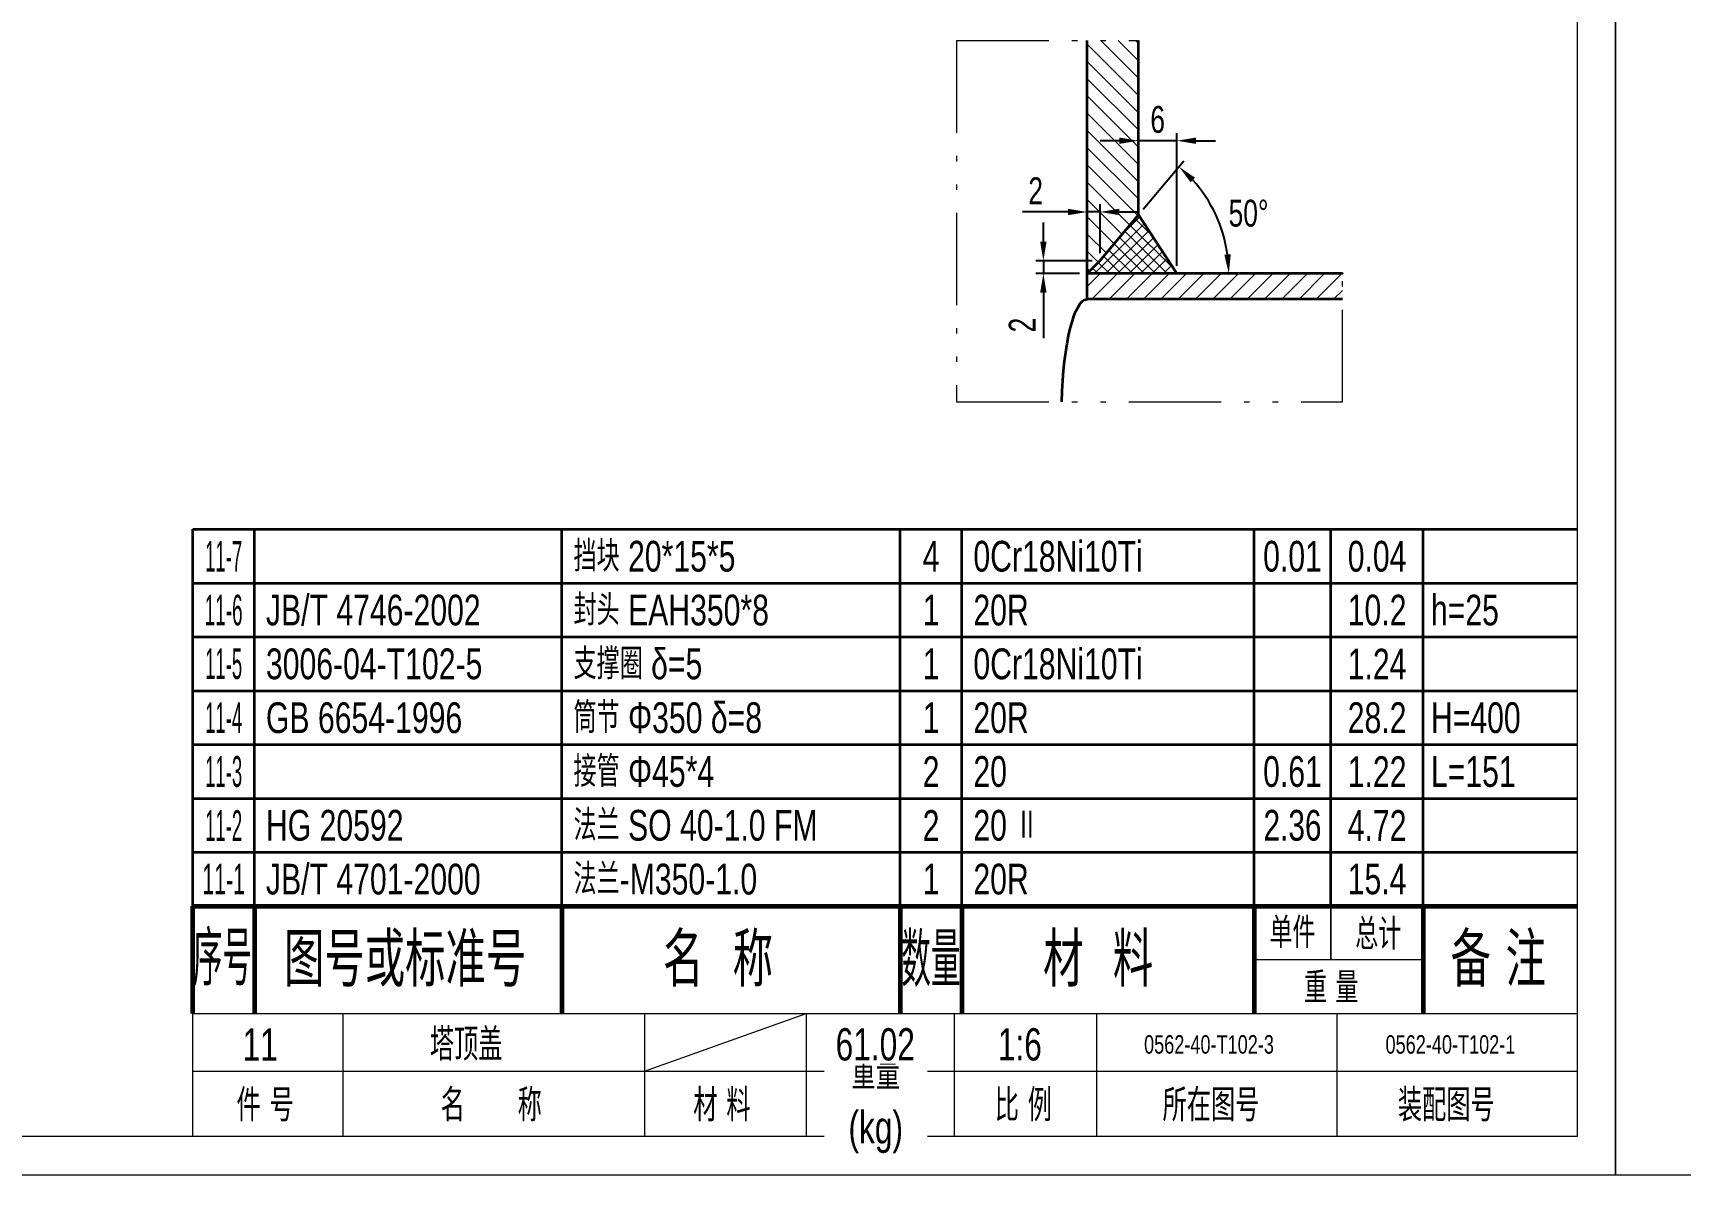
# Model space of a CAD drawing. Header units: millimetres. Extents: x -4980 to 60, y -60 to 3504.
# Drawn here: x -3695 to -2410, y -60 to 831 of the extents above; entities that cross this region are included whole.
import ezdxf
from ezdxf.enums import TextEntityAlignment as Align

# ---------------------------------------------------------------- set-up
doc = ezdxf.new("R2010")
doc.units = ezdxf.units.MM
doc.linetypes.add('ACAD_ISO12W100', pattern=[22.4, 12, -3, 0.7, -3, 0.7, -3])
for name, color, linetype, lineweight in [('中粗线', 4, 'Continuous', 35), ('双点划线', 3, 'ACAD_ISO12W100', 18), ('标注', 7, 'Continuous', 18), ('粗实线', 2, 'Continuous', 50), ('细实线', 7, 'Continuous', 18)]:
    doc.layers.add(name, color=color, linetype=linetype, lineweight=lineweight)
doc.styles.add('HGCAD', font='HGCAD.SHX', dxfattribs={"width": 0.75, "bigfont": 'HZTXT.SHX'})
doc.dimstyles.new('HGCAD$0', dxfattribs={"dimtxt": 3.5, "dimasz": 2.5, "dimexe": 1, "dimexo": 1, "dimgap": 1, "dimtad": 1, "dimdec": 1, "dimdsep": 46, "dimtxsty": 'HGCAD', "dimcen": 0, "dimadec": 1, "dimazin": 0, "dimtfac": 1, "dimtmove": 0, "dimatfit": 1, "dimfxl": 0, "dimarcsym": 0})
doc.dimstyles.new('HGCAD$2', dxfattribs={"dimtxt": 3.5, "dimasz": 2.5, "dimexe": 1, "dimexo": 1, "dimgap": 1, "dimtad": 2, "dimtih": 1, "dimdec": 1, "dimdsep": 46, "dimtxsty": 'HGCAD', "dimcen": 0, "dimadec": 0, "dimazin": 0, "dimtfac": 1, "dimtmove": 0, "dimatfit": 1, "dimfxl": 0, "dimarcsym": 0})

# ---------------------------------------------------------------- blocks, each defined once
blk = doc.blocks.new('HGCAD#HGTFTK~A2Z~HGCAD图框')
at = {"layer": '细实线', "color": 7}
blk.add_lwpolyline([(10, -10), (-410, -10), (-410, 584), (10, 584)], close=True, dxfattribs=at)
blk = doc.blocks.new('HGCAD#HGTFTK~A3H~HGCAD图框')
at = {"layer": '细实线', "color": 7}
blk.add_lwpolyline([(5, -5), (-415, -5), (-415, 292), (5, 292)], close=True, dxfattribs=at)
at = {"layer": '细实线', "color": 2}
blk.add_lwpolyline([(0, 0), (-390, 0), (-390, 287), (0, 287)], close=True, dxfattribs=at)
blk = doc.blocks.new('HGCAD#HGTFMXT~HGCAD明细表标题')
at = {"color": 4, "linetype": 'Continuous', "lineweight": 60}
for p, q in [((-180, 0), (-180, 14)), ((-180, 14), (0, 14)), ((-172, 14), (-172, 0)), ((-132, 14), (-132, 0)), ((-88, 14), (-88, 0)), ((-80, 14), (-80, 0)), ((-42, 14), (-42, 0)), ((-20, 14), (-20, 0))]:
    blk.add_line(p, q, dxfattribs=at)
at = {"layer": '标注'}
for p, q in [((-32, 14), (-32, 7)), ((-32, 7), (-32, 14)), ((-20, 7), (-42, 7))]:
    blk.add_line(p, q, dxfattribs=at)
at = {"layer": '标注', "style": 'HGCAD'}
for s, height, width, p in [('单件', 4, 0.75, (-40, 8.52)), ('序号', 7, 0.55, (-180, 3.68)), ('图号或标准号', 7, 0.75, (-168.15, 3.5)), ('名  称', 7, 0.75, (-118.87, 3.5)), ('数量', 7, 0.55, (-87.87, 3.5)), ('材  料', 7, 0.75, (-69.43, 3.5)), ('总计', 4, 0.75, (-28.85, 8.34)), ('备 注', 7, 0.75, (-16.44, 3.5)), ('重 量', 4, 0.75, (-35.51, 1.38))]:
    blk.add_text(s, height=height, dxfattribs=dict(at, width=width)).set_placement(p)
blk = doc.blocks.new('HGCAD#HGTFMXB~HGCAD明细表')
at = {"color": 4}
for p, q in [((-180, 0), (-180, 7)), ((-172, 0), (-172, 7)), ((-132, 0), (-132, 7)), ((-88, 0), (-88, 7)), ((-80, 0), (-80, 7)), ((-42, 0), (-42, 7)), ((-32, 0), (-32, 7)), ((-20, 0), (-20, 7))]:
    blk.add_line(p, q, dxfattribs=at)
at = {"color": 7, "linetype": 'Continuous', "lineweight": 35}
blk.add_line((-180, 7), (0, 7), dxfattribs=at)
at = {"color": 7, "linetype": 'Continuous', "lineweight": 35, "style": 'HGCAD', "width": 0.75, "flags": 8}
for tag, p in [('NO', (-176, 3.5)), ('NUM', (-84, 3.5)), ('ONE', (-37, 3.5)), ('ALL', (-26, 3.5))]:
    blk.add_attdef(tag, text='', height=4, dxfattribs=at).set_placement(p, align=Align.MIDDLE)
for tag, p in [('PARTNO', (-170.5, 3.5)), ('PARTNAME', (-130.5, 3.5)), ('MATERIAL', (-78.5, 3.5)), ('NOTICE', (-19, 3.5))]:
    blk.add_attdef(tag, text='', height=4, dxfattribs=at).set_placement(p, align=Align.MIDDLE_LEFT)
blk = doc.blocks.new('*D64')
at = {"color": 0, "ltscale": 6}
for p in [(-2906.4, 643.6), (-2872.2, 643.6), (-2862.2, 653.6)]:
    blk.add_point(p, dxfattribs=at)
at = {"layer": '标注', "color": 0, "lineweight": -2, "ltscale": 6}
for p, q in [((-2906.4, 668.6), (-2906.4, 683.6)), ((-2868.2, 653.6), (-2912.4, 653.6)), ((-2878.2, 643.6), (-2912.4, 643.6)), ((-2906.4, 653.6), (-2906.4, 643.6)), ((-2906.4, 628.6), (-2906.4, 593.1))]:
    blk.add_line(p, q, dxfattribs=at)
at = {"layer": '标注', "color": 0, "ltscale": 6}
for points in [[(-2908.9, 668.6), (-2903.9, 668.6), (-2906.4, 653.6)], [(-2908.9, 628.6), (-2903.9, 628.6), (-2906.4, 643.6)]]:
    blk.add_solid(points, dxfattribs=at)
at = {"layer": '标注', "color": 0, "ltscale": 6, "insert": (-2922.9, 603.4), "char_height": 21, "attachment_point": 5, "rotation": 90, "style": 'HGCAD', "bg_fill": 3, "box_fill_scale": 1.1, "bg_fill_color": 256, "bg_fill_true_color": 13158600, "bg_fill_transparency": 3532}
blk.add_mtext('2', dxfattribs=at)
blk = doc.blocks.new('*D65')
at = {"color": 0, "ltscale": 6}
for p in [(-2862.2, 691.7), (-2872.2, 643.6), (-2862.2, 653.6)]:
    blk.add_point(p, dxfattribs=at)
at = {"layer": '标注', "color": 0, "lineweight": -2, "ltscale": 6}
for p, q in [((-2872.2, 649.6), (-2872.2, 697.7)), ((-2862.2, 659.6), (-2862.2, 697.7)), ((-2887.2, 691.7), (-2922.7, 691.7)), ((-2862.2, 691.7), (-2872.2, 691.7)), ((-2847.2, 691.7), (-2832.2, 691.7))]:
    blk.add_line(p, q, dxfattribs=at)
at = {"layer": '标注', "color": 0, "ltscale": 6}
for points in [[(-2887.2, 694.2), (-2887.2, 689.2), (-2872.2, 691.7)], [(-2847.2, 694.2), (-2847.2, 689.2), (-2862.2, 691.7)]]:
    blk.add_solid(points, dxfattribs=at)
at = {"layer": '标注', "color": 0, "ltscale": 6, "insert": (-2912.4, 708.2), "char_height": 21, "attachment_point": 5, "style": 'HGCAD', "bg_fill": 3, "box_fill_scale": 1.1, "bg_fill_color": 256, "bg_fill_true_color": 13158600, "bg_fill_transparency": 3397}
blk.add_mtext('2', dxfattribs=at)
blk = doc.blocks.new('*D66')
at = {"color": 0, "ltscale": 6}
for p in [(-2779.6, 703.5), (-2832.2, 689.3), (-2872.2, 643.6), (-2862.2, 653.6), (-2673.1, 643.6)]:
    blk.add_point(p, dxfattribs=at)
at = {"layer": '标注', "color": 0, "lineweight": -2, "ltscale": 6}
blk.add_line((-2828.4, 693.9), (-2796.7, 731.6), dxfattribs=at)
blk.add_arc((-2870.6, 643.6), 108.9, 7.8955, 42.1045, dxfattribs=at)
at = {"layer": '标注', "color": 0, "ltscale": 6}
for points in [[(-2791.5, 714.8), (-2788, 718.4), (-2800.6, 727)], [(-2760.2, 658.7), (-2765.2, 658.4), (-2761.7, 643.6)]]:
    blk.add_solid(points, dxfattribs=at)
at = {"layer": '标注', "color": 0, "ltscale": 6, "insert": (-2746.3, 690.6), "char_height": 21, "attachment_point": 5, "style": 'HGCAD', "bg_fill": 3, "box_fill_scale": 1.1, "bg_fill_color": 256, "bg_fill_true_color": 13158600, "bg_fill_transparency": 3527}
blk.add_mtext('50°', dxfattribs=at)
blk = doc.blocks.new('*D67')
at = {"color": 0, "ltscale": 6}
for p in [(-2832.2, 689.3), (-2802.2, 643.6)]:
    blk.add_point(p, dxfattribs=at)
at = {"layer": '标注', "color": 0, "lineweight": -2, "ltscale": 6}
for p, q in [((-2847.2, 747.3), (-2862.2, 747.3)), ((-2832.2, 695.3), (-2832.2, 753.3)), ((-2802.2, 747.3), (-2832.2, 747.3)), ((-2802.2, 649.6), (-2802.2, 753.3)), ((-2787.2, 747.3), (-2772.2, 747.3))]:
    blk.add_line(p, q, dxfattribs=at)
at = {"layer": '标注', "color": 0, "ltscale": 6}
for points in [[(-2847.2, 749.8), (-2847.2, 744.8), (-2832.2, 747.3)], [(-2787.2, 749.8), (-2787.2, 744.8), (-2802.2, 747.3)]]:
    blk.add_solid(points, dxfattribs=at)
at = {"layer": '标注', "color": 0, "ltscale": 6, "insert": (-2817.2, 763.8), "char_height": 21, "attachment_point": 5, "style": 'HGCAD', "bg_fill": 3, "box_fill_scale": 1.1, "bg_fill_color": 256, "bg_fill_true_color": 13158600, "bg_fill_transparency": 3427}
blk.add_mtext('6', dxfattribs=at)
at = {"color": 0, "ltscale": 6}
blk.add_point((-2832.2, 747.3), dxfattribs=at)

msp = doc.modelspace()

# ---------------------------------------------------------------- hatches: boundary and pattern name
at = {"layer": '细实线', "ltscale": 6}
h = msp.add_hatch(dxfattribs=at)
h.set_pattern_fill('ANSI31', color=256, scale=3, angle=90, style=0)
h.set_pattern_definition([(135, (-4980, -60), (-6.735192, -6.735192), [])])
h.paths.add_polyline_path([(-2832.21, 825.4), (-2872.21, 825.4), (-2872.21, 643.59), (-2862.21, 653.59), (-2832.21, 689.35)])
h = msp.add_hatch(dxfattribs=at)
h.set_pattern_fill('ANSI37', color=256, scale=2, style=0)
h.set_pattern_definition([(45, (-4980, -60), (-4.490128, 4.490128), []), (135, (-4980, -60), (-4.490128, -4.490128), [])])
h.paths.add_polyline_path([(-2862.21, 653.59), (-2872.21, 643.59), (-2862.21, 643.59)])
h.paths.add_polyline_path([(-2832.21, 689.35), (-2862.21, 653.59), (-2862.21, 643.59), (-2802.21, 643.59)])
h = msp.add_hatch(dxfattribs=at)
h.set_pattern_fill('ANSI31', color=256, scale=3, style=0)
h.set_pattern_definition([(45, (-4980, -60), (-6.735192, 6.735192), [])])
h.paths.add_polyline_path([(-2673.08, 643.59), (-2872.21, 643.59), (-2872.21, 623.59), (-2673.08, 623.59)])

# ---------------------------------------------------------------- linework, layer by layer
at = {"layer": '中粗线', "ltscale": 6}
for p, q in [((-2872.21, 623.59), (-2872.21, 825.4)), ((-2832.21, 689.35), (-2832.21, 825.4)), ((-2862.21, 653.59), (-2832.21, 689.35)), ((-2802.21, 643.59), (-2832.21, 689.35)), ((-2862.21, 653.59), (-2872.21, 643.59)), ((-2673.08, 643.59), (-2872.21, 643.59)), ((-2673.08, 623.59), (-2872.21, 623.59))]:
    msp.add_line(p, q, dxfattribs=at)
at = {"layer": '中粗线', "ltscale": 6, "extrusion": (0, 0, -1)}
msp.add_ellipse((-2872.21, 531.09), major_axis=(0, 92.5), ratio=0.2162162, start_param=4.8457966, end_param=6.2831853, dxfattribs=at)
at = {"layer": '双点划线', "ltscale": 6}
for p, q in [((-2974.08, 825.4), (-2832.21, 825.4)), ((-2974.08, 825.4), (-2974.08, 543.4)), ((-2673.08, 543.4), (-2673.08, 643.59)), ((-2974.08, 543.4), (-2673.08, 543.4))]:
    msp.add_line(p, q, dxfattribs=at)
at = {"layer": '细实线', "ltscale": 4}
for p, q in [((-3570, -30), (-3570, 66)), ((-3570, 66), (-2490, 66)), ((-3453, 66), (-3453, -30)), ((-3217.5, 66), (-3217.5, -30)), ((-3091.5, 66), (-3091.5, -30)), ((-2976, 66), (-2976, -30)), ((-2865, 66), (-2865, -30)), ((-2677.5, 66), (-2677.5, -30)), ((-3570, 21), (-2490, 21))]:
    msp.add_line(p, q, dxfattribs=at)
at = {"layer": '细实线', "ltscale": 6}
msp.add_line((-3217.5, 21), (-3091.5, 66), dxfattribs=at)

# ---------------------------------------------------------------- block references
at = {"layer": '中粗线', "ltscale": 6}
ref = msp.add_blockref('HGCAD#HGTFMXB~HGCAD明细表', (-2490, 402), dxfattribs=dict(at, xscale=6, yscale=6, zscale=6))
ref.add_attrib('NO', '11-7', dxfattribs={"layer": '0', "color": 7, "linetype": 'Continuous', "lineweight": 35, "height": 24, "style": 'HGCAD', "width": 0.46, "flags": 8}).set_placement((-3546, 423), align=Align.MIDDLE)
ref.add_attrib('PARTNAME', '挡块 20*15*5', dxfattribs={"layer": '0', "color": 7, "linetype": 'Continuous', "lineweight": 35, "height": 24, "style": 'HGCAD', "width": 0.75, "flags": 8}).set_placement((-3273, 423), align=Align.MIDDLE_LEFT)
ref.add_attrib('NUM', '4', dxfattribs={"layer": '0', "color": 7, "linetype": 'Continuous', "lineweight": 35, "height": 24, "style": 'HGCAD', "width": 0.75, "flags": 8}).set_placement((-2994, 423), align=Align.MIDDLE)
ref.add_attrib('MATERIAL', '0Cr18Ni10Ti', dxfattribs={"layer": '0', "color": 7, "linetype": 'Continuous', "lineweight": 35, "height": 24, "style": 'HGCAD', "width": 0.75, "flags": 8}).set_placement((-2961, 423), align=Align.MIDDLE_LEFT)
ref.add_attrib('ONE', '0.01', dxfattribs={"layer": '0', "color": 7, "linetype": 'Continuous', "lineweight": 35, "height": 24, "style": 'HGCAD', "width": 0.75, "flags": 8}).set_placement((-2712, 423), align=Align.MIDDLE)
ref.add_attrib('ALL', '0.04', dxfattribs={"layer": '0', "color": 7, "linetype": 'Continuous', "lineweight": 35, "height": 24, "style": 'HGCAD', "width": 0.75, "flags": 8}).set_placement((-2646, 423), align=Align.MIDDLE)
ref = msp.add_blockref('HGCAD#HGTFMXB~HGCAD明细表', (-2490, 360), dxfattribs=dict(at, xscale=6, yscale=6, zscale=6))
ref.add_attrib('NO', '11-6', dxfattribs={"layer": '0', "color": 7, "linetype": 'Continuous', "lineweight": 35, "height": 24, "style": 'HGCAD', "width": 0.47, "flags": 8}).set_placement((-3546, 381), align=Align.MIDDLE)
ref.add_attrib('PARTNO', 'JB/T 4746-2002', dxfattribs={"layer": '0', "color": 7, "linetype": 'Continuous', "lineweight": 35, "height": 24, "style": 'HGCAD', "width": 0.75, "flags": 8}).set_placement((-3513, 381), align=Align.MIDDLE_LEFT)
ref.add_attrib('PARTNAME', '封头 EAH350*8', dxfattribs={"layer": '0', "color": 7, "linetype": 'Continuous', "lineweight": 35, "height": 24, "style": 'HGCAD', "width": 0.75, "flags": 8}).set_placement((-3273, 381), align=Align.MIDDLE_LEFT)
ref.add_attrib('NUM', '1', dxfattribs={"layer": '0', "color": 7, "linetype": 'Continuous', "lineweight": 35, "height": 24, "style": 'HGCAD', "width": 0.75, "flags": 8}).set_placement((-2994, 381), align=Align.MIDDLE)
ref.add_attrib('MATERIAL', '20R', dxfattribs={"layer": '0', "color": 7, "linetype": 'Continuous', "lineweight": 35, "height": 24, "style": 'HGCAD', "width": 0.75, "flags": 8}).set_placement((-2961, 381), align=Align.MIDDLE_LEFT)
ref.add_attrib('ALL', '10.2', dxfattribs={"layer": '0', "color": 7, "linetype": 'Continuous', "lineweight": 35, "height": 24, "style": 'HGCAD', "width": 0.75, "flags": 8}).set_placement((-2646, 381), align=Align.MIDDLE)
ref.add_attrib('NOTICE', 'h=25', dxfattribs={"layer": '0', "color": 7, "linetype": 'Continuous', "lineweight": 35, "height": 24, "style": 'HGCAD', "width": 0.75, "flags": 8}).set_placement((-2604, 381), align=Align.MIDDLE_LEFT)
ref = msp.add_blockref('HGCAD#HGTFMXB~HGCAD明细表', (-2490, 318), dxfattribs=dict(at, xscale=6, yscale=6, zscale=6))
ref.add_attrib('NO', '11-5', dxfattribs={"layer": '0', "color": 7, "linetype": 'Continuous', "lineweight": 35, "height": 24, "style": 'HGCAD', "width": 0.46, "flags": 8}).set_placement((-3546, 339), align=Align.MIDDLE)
ref.add_attrib('PARTNO', '3006-04-T102-5', dxfattribs={"layer": '0', "color": 7, "linetype": 'Continuous', "lineweight": 35, "height": 24, "style": 'HGCAD', "width": 0.75, "flags": 8}).set_placement((-3513, 339), align=Align.MIDDLE_LEFT)
ref.add_attrib('PARTNAME', '支撑圈 δ=5', dxfattribs={"layer": '0', "color": 7, "linetype": 'Continuous', "lineweight": 35, "height": 24, "style": 'HGCAD', "width": 0.75, "flags": 8}).set_placement((-3273, 339), align=Align.MIDDLE_LEFT)
ref.add_attrib('NUM', '1', dxfattribs={"layer": '0', "color": 7, "linetype": 'Continuous', "lineweight": 35, "height": 24, "style": 'HGCAD', "width": 0.75, "flags": 8}).set_placement((-2994, 339), align=Align.MIDDLE)
ref.add_attrib('MATERIAL', '0Cr18Ni10Ti', dxfattribs={"layer": '0', "color": 7, "linetype": 'Continuous', "lineweight": 35, "height": 24, "style": 'HGCAD', "width": 0.75, "flags": 8}).set_placement((-2961, 339), align=Align.MIDDLE_LEFT)
ref.add_attrib('ALL', '1.24', dxfattribs={"layer": '0', "color": 7, "linetype": 'Continuous', "lineweight": 35, "height": 24, "style": 'HGCAD', "width": 0.75, "flags": 8}).set_placement((-2646, 339), align=Align.MIDDLE)
ref = msp.add_blockref('HGCAD#HGTFMXB~HGCAD明细表', (-2490, 276), dxfattribs=dict(at, xscale=6, yscale=6, zscale=6))
ref.add_attrib('NO', '11-4', dxfattribs={"layer": '0', "color": 7, "linetype": 'Continuous', "lineweight": 35, "height": 24, "style": 'HGCAD', "width": 0.46, "flags": 8}).set_placement((-3546, 297), align=Align.MIDDLE)
ref.add_attrib('PARTNO', 'GB 6654-1996', dxfattribs={"layer": '0', "color": 7, "linetype": 'Continuous', "lineweight": 35, "height": 24, "style": 'HGCAD', "width": 0.75, "flags": 8}).set_placement((-3513, 297), align=Align.MIDDLE_LEFT)
ref.add_attrib('PARTNAME', '筒节 Φ350 δ=8', dxfattribs={"layer": '0', "color": 7, "linetype": 'Continuous', "lineweight": 35, "height": 24, "style": 'HGCAD', "width": 0.75, "flags": 8}).set_placement((-3273, 297), align=Align.MIDDLE_LEFT)
ref.add_attrib('NUM', '1', dxfattribs={"layer": '0', "color": 7, "linetype": 'Continuous', "lineweight": 35, "height": 24, "style": 'HGCAD', "width": 0.75, "flags": 8}).set_placement((-2994, 297), align=Align.MIDDLE)
ref.add_attrib('MATERIAL', '20R', dxfattribs={"layer": '0', "color": 7, "linetype": 'Continuous', "lineweight": 35, "height": 24, "style": 'HGCAD', "width": 0.75, "flags": 8}).set_placement((-2961, 297), align=Align.MIDDLE_LEFT)
ref.add_attrib('ALL', '28.2', dxfattribs={"layer": '0', "color": 7, "linetype": 'Continuous', "lineweight": 35, "height": 24, "style": 'HGCAD', "width": 0.75, "flags": 8}).set_placement((-2646, 297), align=Align.MIDDLE)
ref.add_attrib('NOTICE', 'H=400', dxfattribs={"layer": '0', "color": 7, "linetype": 'Continuous', "lineweight": 35, "height": 24, "style": 'HGCAD', "width": 0.75, "flags": 8}).set_placement((-2604, 297), align=Align.MIDDLE_LEFT)
ref = msp.add_blockref('HGCAD#HGTFMXB~HGCAD明细表', (-2490, 234), dxfattribs=dict(at, xscale=6, yscale=6, zscale=6))
ref.add_attrib('NO', '11-3', dxfattribs={"layer": '0', "color": 7, "linetype": 'Continuous', "lineweight": 35, "height": 24, "style": 'HGCAD', "width": 0.46, "flags": 8}).set_placement((-3546, 255), align=Align.MIDDLE)
ref.add_attrib('PARTNAME', '接管 Φ45*4', dxfattribs={"layer": '0', "color": 7, "linetype": 'Continuous', "lineweight": 35, "height": 24, "style": 'HGCAD', "width": 0.75, "flags": 8}).set_placement((-3273, 255), align=Align.MIDDLE_LEFT)
ref.add_attrib('NUM', '2', dxfattribs={"layer": '0', "color": 7, "linetype": 'Continuous', "lineweight": 35, "height": 24, "style": 'HGCAD', "width": 0.75, "flags": 8}).set_placement((-2994, 255), align=Align.MIDDLE)
ref.add_attrib('MATERIAL', '20', dxfattribs={"layer": '0', "color": 7, "linetype": 'Continuous', "lineweight": 35, "height": 24, "style": 'HGCAD', "width": 0.75, "flags": 8}).set_placement((-2961, 255), align=Align.MIDDLE_LEFT)
ref.add_attrib('ONE', '0.61', dxfattribs={"layer": '0', "color": 7, "linetype": 'Continuous', "lineweight": 35, "height": 24, "style": 'HGCAD', "width": 0.75, "flags": 8}).set_placement((-2712, 255), align=Align.MIDDLE)
ref.add_attrib('ALL', '1.22', dxfattribs={"layer": '0', "color": 7, "linetype": 'Continuous', "lineweight": 35, "height": 24, "style": 'HGCAD', "width": 0.75, "flags": 8}).set_placement((-2646, 255), align=Align.MIDDLE)
ref.add_attrib('NOTICE', 'L=151', dxfattribs={"layer": '0', "color": 7, "linetype": 'Continuous', "lineweight": 35, "height": 24, "style": 'HGCAD', "width": 0.75, "flags": 8}).set_placement((-2604, 255), align=Align.MIDDLE_LEFT)
ref = msp.add_blockref('HGCAD#HGTFMXB~HGCAD明细表', (-2490, 192), dxfattribs=dict(at, xscale=6, yscale=6, zscale=6))
ref.add_attrib('NO', '11-2', dxfattribs={"layer": '0', "color": 7, "linetype": 'Continuous', "lineweight": 35, "height": 24, "style": 'HGCAD', "width": 0.46, "flags": 8}).set_placement((-3546, 213), align=Align.MIDDLE)
ref.add_attrib('PARTNO', 'HG 20592', dxfattribs={"layer": '0', "color": 7, "linetype": 'Continuous', "lineweight": 35, "height": 24, "style": 'HGCAD', "width": 0.75, "flags": 8}).set_placement((-3513, 213), align=Align.MIDDLE_LEFT)
ref.add_attrib('PARTNAME', '法兰 SO 40-1.0 FM', dxfattribs={"layer": '0', "color": 7, "linetype": 'Continuous', "lineweight": 35, "height": 24, "style": 'HGCAD', "width": 0.75, "flags": 8}).set_placement((-3273, 213), align=Align.MIDDLE_LEFT)
ref.add_attrib('NUM', '2', dxfattribs={"layer": '0', "color": 7, "linetype": 'Continuous', "lineweight": 35, "height": 24, "style": 'HGCAD', "width": 0.75, "flags": 8}).set_placement((-2994, 213), align=Align.MIDDLE)
ref.add_attrib('MATERIAL', '20 Ⅱ', dxfattribs={"layer": '0', "color": 7, "linetype": 'Continuous', "lineweight": 35, "height": 24, "style": 'HGCAD', "width": 0.75, "flags": 8}).set_placement((-2961, 213), align=Align.MIDDLE_LEFT)
ref.add_attrib('ONE', '2.36', dxfattribs={"layer": '0', "color": 7, "linetype": 'Continuous', "lineweight": 35, "height": 24, "style": 'HGCAD', "width": 0.74, "flags": 8}).set_placement((-2712, 213), align=Align.MIDDLE)
ref.add_attrib('ALL', '4.72', dxfattribs={"layer": '0', "color": 7, "linetype": 'Continuous', "lineweight": 35, "height": 24, "style": 'HGCAD', "width": 0.75, "flags": 8}).set_placement((-2646, 213), align=Align.MIDDLE)
ref = msp.add_blockref('HGCAD#HGTFMXB~HGCAD明细表', (-2490, 150), dxfattribs=dict(at, xscale=6, yscale=6, zscale=6))
ref.add_attrib('NO', '11-1', dxfattribs={"layer": '0', "color": 7, "linetype": 'Continuous', "lineweight": 35, "height": 24, "style": 'HGCAD', "width": 0.53, "flags": 8}).set_placement((-3546, 171), align=Align.MIDDLE)
ref.add_attrib('PARTNO', 'JB/T 4701-2000', dxfattribs={"layer": '0', "color": 7, "linetype": 'Continuous', "lineweight": 35, "height": 24, "style": 'HGCAD', "width": 0.75, "flags": 8}).set_placement((-3513, 171), align=Align.MIDDLE_LEFT)
ref.add_attrib('PARTNAME', '法兰-M350-1.0', dxfattribs={"layer": '0', "color": 7, "linetype": 'Continuous', "lineweight": 35, "height": 24, "style": 'HGCAD', "width": 0.75, "flags": 8}).set_placement((-3273, 171), align=Align.MIDDLE_LEFT)
ref.add_attrib('NUM', '1', dxfattribs={"layer": '0', "color": 7, "linetype": 'Continuous', "lineweight": 35, "height": 24, "style": 'HGCAD', "width": 0.75, "flags": 8}).set_placement((-2994, 171), align=Align.MIDDLE)
ref.add_attrib('MATERIAL', '20R', dxfattribs={"layer": '0', "color": 7, "linetype": 'Continuous', "lineweight": 35, "height": 24, "style": 'HGCAD', "width": 0.75, "flags": 8}).set_placement((-2961, 171), align=Align.MIDDLE_LEFT)
ref.add_attrib('ALL', '15.4', dxfattribs={"layer": '0', "color": 7, "linetype": 'Continuous', "lineweight": 35, "height": 24, "style": 'HGCAD', "width": 0.75, "flags": 8}).set_placement((-2646, 171), align=Align.MIDDLE)
at = {"layer": '中粗线', "ltscale": 6, "xscale": 6, "yscale": 6, "zscale": 6}
msp.add_blockref('HGCAD#HGTFMXT~HGCAD明细表标题', (-2490, 66), dxfattribs=at)
at = {"layer": '粗实线', "ltscale": 6, "xscale": 6, "yscale": 6, "zscale": 6}
for name, p in [('HGCAD#HGTFTK~A2Z~HGCAD图框', (0, 0)), ('HGCAD#HGTFTK~A3H~HGCAD图框', (-2490, -30))]:
    msp.add_blockref(name, p, dxfattribs=at)

# ---------------------------------------------------------------- next in the draw order: texts
at = {"layer": '细实线', "color": 6, "ltscale": 6, "attachment_point": 5, "style": 'HGCAD', "bg_fill": 3, "box_fill_scale": 1.1, "bg_fill_color": 256, "bg_fill_true_color": 13158600, "bg_fill_transparency": 367}
for s, insert, char_height, width in [('11', (-3517.56, 41.87), 25.2, 75.3242), ('塔顶盖', (-3356.76, 41.87), 25.2, 137.7591), ('1:6', (-2924.76, 41.87), 25.2, 48.0798), ('0562-40-T102-3', (-2777.16, 41.87), 14.4, 124.0315), ('0562-40-T102-1', (-2588.76, 41.87), 14.4, 124.0315), ('重量(kg)', (-3037.2, -5.55), 25.2, 75.3242), ('件 号', (-3513.6, -5.55), 25.2, 59.4317), ('名      称', (-3337.2, -5.55), 25.2, 130.948), ('材 料', (-3157.2, -5.55), 25.2, 59.4316), ('比 例', (-2922, -5.55), 25.2, 52.6206), ('所在图号', (-2775.6, -5.55), 25.2, 81.1024), ('装配图号', (-2592, -5.55), 25.2, 81.1024)]:
    msp.add_mtext(s, dxfattribs=dict(at, insert=insert, char_height=char_height, width=width))

# ---------------------------------------------------------------- next in the draw order: dimensions: what is measured, and where the dimension line sits
at = {"layer": '标注', "color": 3, "ltscale": 6}
dim = msp.add_linear_dim(base=(-2906.39, 643.59), p1=(-2862.21, 653.59), p2=(-2872.21, 643.59), angle=90, dimstyle='HGCAD$0', override={"dimscale": 6, "dimlfac": 0.2, "dimtdec": 1}, dxfattribs=at)
dim.commit()
dim.dimension.update_dxf_attribs({"geometry": '*D64', "text_midpoint": (-2922.89, 603.35)})

# ---------------------------------------------------------------- next in the draw order: texts
at = {"layer": '细实线', "color": 6, "ltscale": 6, "insert": (-3037.56, 41.87), "char_height": 25.2, "width": 62.8372, "attachment_point": 5, "style": 'HGCAD', "bg_fill": 3, "box_fill_scale": 1.1, "bg_fill_color": 256, "bg_fill_true_color": 13158600, "bg_fill_transparency": 367}
msp.add_mtext('61.02', dxfattribs=at)

# ---------------------------------------------------------------- next in the draw order: dimensions: what is measured, and where the dimension line sits
at = {"layer": '标注', "color": 3, "ltscale": 6}
dim = msp.add_linear_dim(base=(-2862.21, 691.66), p1=(-2872.21, 643.59), p2=(-2862.21, 653.59), dimstyle='HGCAD$0', override={"dimscale": 6, "dimlfac": 0.2, "dimtdec": 1}, dxfattribs=at)
dim.commit()
dim.dimension.update_dxf_attribs({"geometry": '*D65', "text_midpoint": (-2912.45, 691.66), "dimtype": 160})

# ---------------------------------------------------------------- next in the draw order: dimensions: what is measured, and where the dimension line sits
dim = msp.add_angular_dim_2l(base=(-2779.58, 703.46), line1=((-2673.08, 643.59), (-2872.21, 643.59)), line2=((-2862.21, 653.59), (-2832.21, 689.35)), dimstyle='HGCAD$2', override={"dimscale": 6, "dimlfac": 0.2, "dimtdec": 1}, dxfattribs=at)
dim.commit()
dim.dimension.update_dxf_attribs({"geometry": '*D66', "text_midpoint": (-2768.7, 682.11), "dimtype": 162})

# ---------------------------------------------------------------- next in the draw order: dimensions: what is measured, and where the dimension line sits
dim = msp.add_linear_dim(base=(-2832.21, 747.33), p1=(-2802.21, 643.59), p2=(-2832.21, 689.35), dimstyle='HGCAD$0', override={"dimscale": 6, "dimlfac": 0.2, "dimtdec": 1}, dxfattribs=at)
dim.commit()
dim.dimension.update_dxf_attribs({"geometry": '*D67', "text_midpoint": (-2817.21, 763.83)})

doc.saveas('drawing.dxf')
